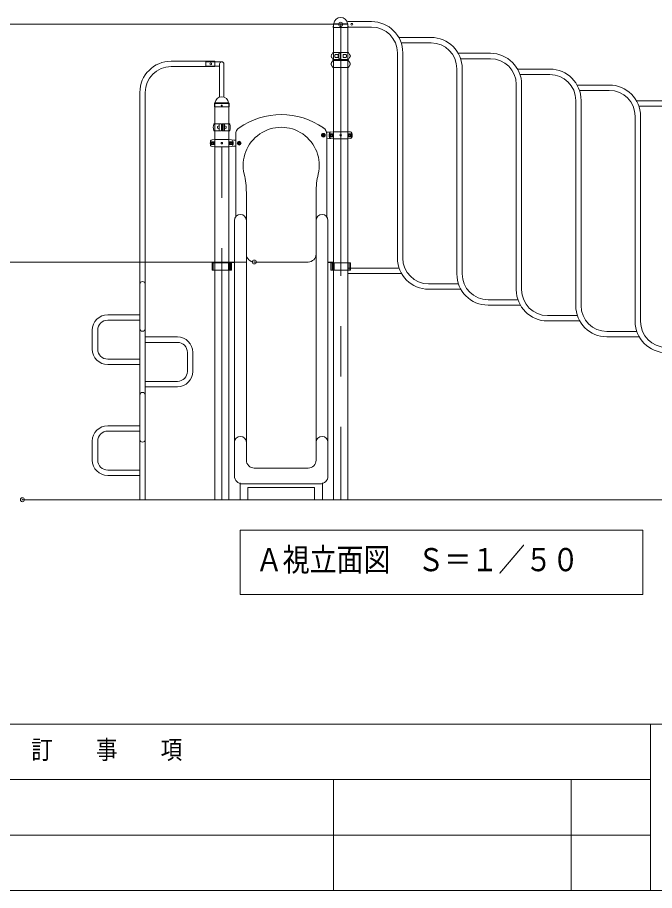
# Model space of a CAD drawing. Units: millimetres on the paper, scale 1:50. Extents: x 0 to 420, y -297 to 594.
# Drawn here: x 79.1 to 159.5, y 15 to 125.2 of the extents above; entities that cross this region are included whole.
import ezdxf
from ezdxf.enums import TextEntityAlignment as Align

# ---------------------------------------------------------------- set-up
doc = ezdxf.new("R2010")
doc.units = ezdxf.units.MM
doc.header["$PDMODE"] = 32
doc.header["$PDSIZE"] = 0.5
for name, pattern in [('USER1', [50.8, 31.75, -6.35, 6.35, -6.35]), ('USER2', [19.05, 12.7, -6.35]), ('USER3', [63.5, 31.75, -6.35, 6.35, -6.35, 6.35, -6.35])]:
    doc.linetypes.add(name, pattern=pattern)
doc.layers.add('0_2', color=7, linetype='Continuous', lineweight=9)
doc.layers.add('LY_4', color=7, linetype='Continuous', lineweight=18)
doc.styles.add('ＭＳ ゴシック', font='')
doc.styles.get('ＭＳ ゴシック').set_extended_font_data('MS Gothic')

msp = doc.modelspace()

# ---------------------------------------------------------------- linework, layer by layer
at = {"layer": '0_2'}
for p, q in [((120.784, 124.662), (123.793, 124.662)), ((118.964, 123.912), (118.972, 124.309)), ((118.974, 123.902), (118.964, 123.912)), ((118.974, 123.902), (120.812, 123.902)), ((118.997, 124.367), (119.019, 124.389)), ((119.002, 64.322), (119.002, 124.322)), ((120.789, 124.367), (120.767, 124.389)), ((120.784, 64.322), (120.784, 124.322)), ((120.784, 123.982), (123.793, 123.982)), ((120.822, 123.912), (120.812, 123.902)), ((120.822, 123.912), (120.814, 124.309)), ((127.222, 122.662), (131.293, 122.662)), ((127.526, 121.982), (131.293, 121.982)), ((118.973, 120.772), (119.823, 120.772)), ((119.569, 120.511), (119.228, 120.528)), ((119.569, 120.134), (119.228, 120.116)), ((119.569, 120.134), (119.569, 120.511)), ((119.678, 120.019), (119.678, 120.626)), ((119.842, 120.672), (119.716, 120.666)), ((119.863, 120.732), (119.863, 119.912)), ((119.923, 120.732), (119.923, 119.912)), ((120.815, 120.772), (119.963, 120.772)), ((120.216, 120.506), (120.558, 120.523)), ((120.216, 120.506), (120.216, 120.139)), ((120.216, 120.139), (120.558, 120.121)), ((121.027, 120.522), (121.033, 120.522)), ((121.027, 120.122), (121.033, 120.122)), ((127.053, 120.722), (127.053, 94.822)), ((127.733, 120.722), (127.733, 94.822)), ((134.722, 120.662), (138.793, 120.662)), ((104.002, 119.662), (98.493, 119.662)), ((104.002, 119.662), (104.002, 118.982)), ((104.893, 119.594), (104.493, 119.594)), ((104.621, 119.05), (104.493, 119.05)), ((104.621, 119.322), (104.621, 115.142)), ((105.165, 119.322), (105.165, 115.142)), ((118.971, 119.872), (119.823, 119.872)), ((119.842, 119.972), (119.716, 119.979)), ((120.813, 119.872), (119.963, 119.872)), ((135.026, 119.982), (138.793, 119.982)), ((104.002, 118.982), (98.493, 118.982)), ((134.553, 118.722), (134.553, 92.822)), ((135.233, 118.722), (135.233, 92.822)), ((142.222, 118.662), (146.293, 118.662)), ((142.526, 117.982), (146.293, 117.982)), ((94.553, 115.722), (94.553, 64.322)), ((95.233, 115.722), (95.233, 64.322)), ((142.053, 116.722), (142.053, 90.822)), ((142.733, 116.722), (142.733, 90.822)), ((149.722, 116.662), (153.793, 116.662)), ((150.026, 115.982), (153.793, 115.982)), ((149.553, 114.722), (149.553, 88.822)), ((150.233, 114.722), (150.233, 88.822)), ((164.002, 114.662), (157.222, 114.662)), ((103.964, 113.912), (103.972, 114.309)), ((103.974, 113.902), (103.964, 113.912)), ((103.974, 113.902), (105.812, 113.902)), ((103.997, 114.367), (104.019, 114.389)), ((104.002, 64.322), (104.002, 114.322)), ((105.789, 114.367), (105.767, 114.389)), ((105.784, 64.322), (105.784, 114.322)), ((105.822, 113.912), (105.812, 113.902)), ((105.822, 113.912), (105.814, 114.309)), ((164.002, 113.982), (157.526, 113.982)), ((157.053, 112.722), (157.053, 86.822)), ((157.733, 112.722), (157.733, 86.822)), ((103.971, 111.772), (104.823, 111.772)), ((104.568, 111.508), (104.528, 111.509)), ((104.568, 111.322), (104.568, 111.752)), ((104.568, 111.322), (104.568, 110.892)), ((104.863, 111.732), (104.863, 110.912)), ((104.923, 111.732), (104.923, 110.912)), ((105.815, 111.772), (104.963, 111.772)), ((105.218, 111.322), (105.218, 111.752)), ((105.218, 111.508), (105.258, 111.509)), ((105.218, 111.322), (105.218, 110.892)), ((103.973, 110.872), (104.823, 110.872)), ((104.568, 111.137), (104.528, 111.135)), ((105.815, 110.872), (104.963, 110.872)), ((105.218, 111.137), (105.258, 111.135)), ((106.643, 100.022), (106.643, 110.439)), ((117.623, 110.368), (117.703, 110.415)), ((117.623, 110.368), (117.623, 110.276)), ((117.623, 110.276), (117.703, 110.23)), ((117.703, 110.415), (117.783, 110.368)), ((117.703, 110.23), (117.783, 110.276)), ((117.783, 110.368), (117.783, 110.276)), ((118.343, 110.717), (118.143, 110.702)), ((118.143, 100.022), (118.143, 110.439)), ((118.973, 110.772), (118.343, 110.717)), ((120.813, 110.772), (118.972, 110.772)), ((120.813, 110.772), (121.129, 110.745)), ((103.973, 109.772), (103.657, 109.745)), ((103.973, 109.772), (105.813, 109.772)), ((105.813, 109.772), (106.443, 109.717)), ((106.443, 109.717), (106.643, 109.702)), ((107.003, 109.368), (107.083, 109.415)), ((107.003, 109.368), (107.003, 109.276)), ((107.003, 109.276), (107.083, 109.23)), ((107.083, 109.415), (107.163, 109.368)), ((107.083, 109.23), (107.163, 109.276)), ((107.163, 109.368), (107.163, 109.276)), ((118.343, 109.927), (118.143, 109.942)), ((118.973, 109.872), (118.343, 109.927)), ((120.813, 109.872), (118.972, 109.872)), ((120.813, 109.872), (121.129, 109.9)), ((103.973, 108.872), (103.657, 108.9)), ((103.973, 108.872), (105.813, 108.872)), ((105.813, 108.872), (106.443, 108.927)), ((106.443, 108.927), (106.643, 108.942)), ((107.993, 69.322), (107.993, 103.105)), ((116.793, 69.322), (116.793, 103.105)), ((106.493, 99.572), (106.493, 67.322)), ((118.293, 99.572), (118.293, 67.322)), ((103.657, 94.202), (103.657, 93.302)), ((106.129, 94.202), (103.657, 94.202)), ((103.823, 94.202), (103.823, 93.302)), ((105.727, 94.202), (105.727, 93.302)), ((105.784, 94.322), (106.493, 94.322)), ((105.784, 94.276), (106.493, 94.276)), ((105.915, 94.202), (105.915, 93.302)), ((105.974, 94.202), (105.974, 93.302)), ((106.129, 94.202), (106.129, 93.302)), ((108.993, 94.322), (112.393, 94.322)), ((115.793, 94.322), (112.393, 94.322)), ((119.002, 94.322), (118.293, 94.322)), ((119.002, 94.276), (118.293, 94.276)), ((118.657, 94.202), (118.657, 93.302)), ((118.657, 94.202), (121.129, 94.202)), ((118.812, 94.202), (118.812, 93.302)), ((118.871, 94.202), (118.871, 93.302)), ((119.058, 94.202), (119.058, 93.302)), ((120.963, 94.202), (120.963, 93.302)), ((121.129, 94.202), (121.129, 93.302)), ((106.129, 93.302), (103.657, 93.302)), ((118.657, 93.302), (121.129, 93.302)), ((127.26, 93.562), (120.784, 93.562)), ((127.564, 92.882), (120.784, 92.882)), ((134.76, 91.562), (130.993, 91.562)), ((135.064, 90.882), (130.993, 90.882)), ((142.26, 89.562), (138.493, 89.562)), ((142.564, 88.882), (138.493, 88.882)), ((90.493, 87.662), (94.553, 87.662)), ((149.76, 87.562), (145.993, 87.562)), ((90.493, 86.982), (94.553, 86.982)), ((150.064, 86.882), (145.993, 86.882)), ((88.553, 83.322), (88.553, 85.722)), ((89.233, 83.322), (89.233, 85.722)), ((99.293, 84.862), (95.233, 84.862)), ((157.26, 85.562), (153.493, 85.562)), ((157.564, 84.882), (153.493, 84.882)), ((99.293, 84.182), (95.233, 84.182)), ((100.553, 80.522), (100.553, 82.922)), ((101.233, 80.522), (101.233, 82.922)), ((94.553, 82.062), (90.493, 82.062)), ((94.553, 81.382), (90.493, 81.382)), ((95.233, 79.262), (99.293, 79.262)), ((95.233, 78.582), (99.293, 78.582)), ((90.493, 73.662), (94.553, 73.662)), ((90.493, 72.982), (94.553, 72.982)), ((88.553, 69.322), (88.553, 71.722)), ((89.233, 69.322), (89.233, 71.722)), ((108.993, 68.322), (112.393, 68.322)), ((115.793, 68.322), (112.393, 68.322)), ((94.553, 68.062), (90.493, 68.062)), ((94.553, 67.382), (90.493, 67.382)), ((107.193, 66.456), (107.193, 64.284)), ((107.493, 66.322), (112.393, 66.322)), ((117.293, 66.322), (112.393, 66.322)), ((117.593, 66.456), (117.593, 64.284)), ((108.193, 65.884), (108.193, 64.284)), ((108.193, 65.884), (116.593, 65.884)), ((116.593, 65.884), (116.593, 64.284)), ((79.733, 64.322), (198.309, 64.322))]:
    msp.add_line(p, q, dxfattribs=at)
at = {"layer": '0_2', "lineweight": 18}
for p, q in [((118.893, 124.322), (57.565, 124.322)), ((119, 124.332), (120.786, 124.332)), ((119.036, 124.402), (120.747, 124.402)), ((104, 114.332), (105.786, 114.332)), ((104.036, 114.402), (105.747, 114.402)), ((105.053, 111.732), (105.053, 110.912)), ((118.928, 110.507), (118.558, 110.507)), ((118.558, 110.137), (118.558, 110.507)), ((120.858, 110.507), (121.228, 110.507)), ((121.228, 110.137), (121.228, 110.507)), ((103.928, 109.507), (103.558, 109.507)), ((103.558, 109.137), (103.558, 109.507)), ((103.928, 109.137), (103.558, 109.137)), ((105.858, 109.507), (106.228, 109.507)), ((105.858, 109.137), (106.228, 109.137)), ((106.228, 109.137), (106.228, 109.507)), ((118.928, 110.137), (118.558, 110.137)), ((120.858, 110.137), (121.228, 110.137)), ((107.993, 94.322), (68.685, 94.322)), ((158.016, 60.485), (107.216, 60.485)), ((107.216, 60.485), (107.216, 52.352)), ((158.016, 52.352), (158.016, 60.485)), ((107.216, 52.352), (158.016, 52.352))]:
    msp.add_line(p, q, dxfattribs=at)
at = {"layer": '0_2', "linetype": 'USER1', "lineweight": 18}
for p, q in [((119.893, 124.322), (119.893, 64.322)), ((104.893, 64.322), (104.893, 113.902))]:
    msp.add_line(p, q, dxfattribs=at)
at = {"layer": '0_2', "linetype": 'USER2', "lineweight": 18}
for p, q in [((102.893, 119.594), (102.893, 119.05)), ((104.493, 119.594), (102.893, 119.594)), ((104.493, 119.05), (102.893, 119.05))]:
    msp.add_line(p, q, dxfattribs=at)
at = {"layer": '0_2', "linetype": 'USER3', "lineweight": 18}
for p, q in [((120.815, 119.772), (118.973, 119.772)), ((120.813, 118.872), (118.971, 118.872))]:
    msp.add_line(p, q, dxfattribs=at)
at = {"layer": '0_2'}
for centre, radius in [((119.893, 124.062), 0.06), ((121.293, 124.322), 0.12), ((103.493, 119.322), 0.12), ((104.893, 114.062), 0.06), ((117.703, 110.322), 0.21), ((107.083, 109.322), 0.21)]:
    msp.add_circle(centre, radius, dxfattribs=at)
at = {"layer": '0_2', "lineweight": 18}
for centre, radius in [((117.703, 110.322), 0.24), ((117.703, 110.322), 0.11), ((118.743, 110.322), 0.185), ((118.743, 110.322), 0.1), ((119.893, 110.322), 0.1), ((121.043, 110.322), 0.185), ((121.043, 110.322), 0.1), ((103.743, 109.322), 0.185), ((103.743, 109.322), 0.1), ((104.893, 109.322), 0.1), ((106.043, 109.322), 0.185), ((106.043, 109.322), 0.1), ((107.083, 109.322), 0.24), ((107.083, 109.322), 0.11)]:
    msp.add_circle(centre, radius, dxfattribs=at)
at = {"layer": '0_2', "linetype": 'USER2', "lineweight": 18}
for centre in [(117.703, 110.322), (107.083, 109.322)]:
    msp.add_circle(centre, 0.125, dxfattribs=at)
at = {"layer": '0_2'}
for centre, radius, start, end in [((119.893, 124.322), 0.864, 90, 173.3676), ((119.893, 124.322), 0.864, 6.6324, 90), ((123.793, 120.722), 3.94, 0, 90), ((119.056, 124.307), 0.084, 135, 178.99605), ((118.979, 124.428), 0.056, 315, 353.3676), ((120.807, 124.428), 0.056, 186.6324, 225), ((120.73, 124.307), 0.084, 1.00395, 45), ((123.793, 120.722), 3.26, 0, 90), ((131.293, 118.722), 3.94, 0, 90), ((131.293, 118.722), 3.26, 0, 90), ((118.993, 120.322), 0.3, 154.44159, 205.55841), ((119.985, 119.848), 1.4, 140.22094, 154.44159), ((119.985, 120.797), 1.4, 205.55841, 219.77906), ((118.971, 120.692), 0.08, 90, 140.22094), ((119.446, 120.322), 0.3, 154.44159, 205.55841), ((120.439, 119.848), 1.4, 151.38495, 154.44159), ((120.439, 120.797), 1.4, 205.55841, 208.61505), ((119.227, 120.509), 0.02, 87, 151.38495), ((119.227, 120.136), 0.02, 208.61505, 273), ((119.718, 120.626), 0.04, 93, 178.91585), ((119.823, 120.732), 0.04, 0, 90), ((119.843, 120.652), 0.02, 0, 93), ((119.963, 120.732), 0.04, 90, 180), ((120.559, 120.504), 0.02, 28.61505, 93), ((120.559, 120.141), 0.02, 267, 331.38495), ((119.347, 119.843), 1.4, 25.30055, 28.61505), ((119.347, 120.802), 1.4, 331.38495, 334.69945), ((120.362, 120.322), 0.278, 334.69945, 25.30055), ((120.815, 120.692), 0.08, 39.77906, 90), ((119.801, 119.848), 1.4, 25.55841, 39.77906), ((119.801, 120.797), 1.4, 320.22094, 334.44159), ((121.033, 120.502), 0.02, 36.8699, 90), ((121.033, 120.142), 0.02, 270, 323.1301), ((120.793, 120.322), 0.32, 323.1301, 36.8699), ((120.793, 120.322), 0.3, 334.44159, 25.55841), ((138.793, 116.722), 3.94, 0, 90), ((98.493, 115.722), 3.94, 90, 180), ((104.893, 119.322), 0.272, 0, 180), ((118.971, 119.952), 0.08, 219.77906, 270), ((119.718, 120.019), 0.04, 181.08415, 267), ((119.823, 119.912), 0.04, 270, 0), ((119.843, 119.992), 0.02, 267, 0), ((119.963, 119.912), 0.04, 180, 270), ((120.815, 119.952), 0.08, 270, 320.22094), ((138.793, 116.722), 3.26, 0, 90), ((98.493, 115.722), 3.26, 90, 180), ((146.293, 114.722), 3.94, 0, 90), ((146.293, 114.722), 3.26, 0, 90), ((153.793, 112.722), 3.94, 0, 90), ((153.793, 112.722), 3.26, 0, 90), ((104.893, 114.322), 0.864, 90, 173.3676), ((104.893, 114.322), 0.864, 6.6324, 90), ((104.056, 114.307), 0.084, 135, 178.99605), ((103.979, 114.428), 0.056, 315, 353.3676), ((105.807, 114.428), 0.056, 186.6324, 225), ((105.73, 114.307), 0.084, 1.00395, 45), ((112.393, 103.576), 9.346, 55.31079, 124.68922), ((104.945, 111.322), 1.122, 159.19706, 200.80294), ((103.971, 111.692), 0.08, 90, 159.19706), ((104.521, 111.322), 0.187, 88, 272), ((104.588, 111.752), 0.02, 90, 180), ((104.823, 111.732), 0.04, 0, 90), ((104.963, 111.732), 0.04, 90, 180), ((105.198, 111.752), 0.02, 0, 90), ((105.264, 111.322), 0.187, 268, 92), ((105.815, 111.692), 0.08, 20.80294, 90), ((104.841, 111.322), 1.122, 339.19706, 20.80294), ((112.393, 106.522), 4.8, 346.64882, 193.35118), ((103.971, 110.952), 0.08, 200.80294, 270), ((104.588, 110.892), 0.02, 180, 270), ((104.823, 110.912), 0.04, 270, 0), ((104.963, 110.912), 0.04, 180, 270), ((105.198, 110.892), 0.02, 270, 0), ((105.815, 110.952), 0.08, 270, 339.19706), ((107.643, 110.439), 1, 123.36701, 180), ((117.143, 110.439), 1, 0, 56.63299), ((119.443, 110.322), 1, 163.80375, 196.19625), ((118.675, 110.545), 0.2, 95, 163.80375), ((121.111, 110.545), 0.2, 16.19625, 85), ((120.343, 110.322), 1, 343.80375, 16.19625), ((104.443, 109.322), 1, 163.80375, 196.19625), ((103.675, 109.545), 0.2, 95, 163.80375), ((106.111, 109.545), 0.2, 16.19625, 85), ((105.343, 109.322), 1, 343.80375, 16.19625), ((118.675, 110.099), 0.2, 196.19625, 265), ((121.111, 110.099), 0.2, 275, 343.80375), ((103.675, 109.099), 0.2, 196.19625, 265), ((106.111, 109.099), 0.2, 275, 343.80375), ((97.993, 103.105), 10, 0, 13.35118), ((126.793, 103.105), 10, 166.64882, 180), ((107.243, 99.572), 0.75, 0, 180), ((117.543, 99.572), 0.75, 0, 180), ((108.993, 95.322), 1, 180, 270), ((115.793, 95.322), 1, 270, 0), ((130.993, 94.822), 3.94, 180, 270), ((130.993, 94.822), 3.26, 180, 270), ((138.493, 92.822), 3.94, 180, 270), ((138.493, 92.822), 3.26, 180, 270), ((94.893, 91.522), 0.34, 0, 180), ((145.993, 90.822), 3.94, 180, 270), ((145.993, 90.822), 3.26, 180, 270), ((153.493, 88.822), 3.94, 180, 270), ((153.493, 88.822), 3.26, 180, 270), ((90.493, 85.722), 1.94, 90, 180), ((90.493, 85.722), 1.26, 90, 180), ((160.993, 86.822), 3.94, 180, 270), ((160.993, 86.822), 3.26, 180, 270), ((94.893, 85.922), 0.34, 180, 0), ((99.293, 82.922), 1.94, 0, 90), ((99.293, 82.922), 1.26, 0, 90), ((90.493, 83.322), 1.94, 180, 270), ((90.493, 83.322), 1.26, 180, 270), ((99.293, 80.522), 1.26, 270, 0), ((99.293, 80.522), 1.94, 270, 0), ((94.893, 77.522), 0.34, 0, 180), ((90.493, 71.722), 1.94, 90, 180), ((90.493, 71.722), 1.26, 90, 180), ((94.893, 71.922), 0.34, 180, 0), ((107.243, 71.572), 0.75, 0, 180), ((117.543, 71.572), 0.75, 0, 180), ((90.493, 69.322), 1.94, 180, 270), ((90.493, 69.322), 1.26, 180, 270), ((108.993, 69.322), 1, 180, 270), ((115.793, 69.322), 1, 270, 0), ((107.493, 67.322), 1, 180, 270), ((117.293, 67.322), 1, 270, 0)]:
    msp.add_arc(centre, radius, start, end, dxfattribs=at)
at = {"layer": '0_2', "linetype": 'USER3', "lineweight": 18}
for centre, radius, start, end in [((118.993, 119.322), 0.3, 154.44159, 205.55841), ((119.985, 118.848), 1.4, 140.22094, 154.44159), ((119.985, 119.797), 1.4, 205.55841, 219.77906), ((118.971, 119.692), 0.08, 90, 140.22094), ((120.815, 119.692), 0.08, 39.77906, 90), ((119.801, 118.848), 1.4, 25.55841, 39.77906), ((119.801, 119.797), 1.4, 320.22094, 334.44159), ((120.793, 119.322), 0.3, 334.44159, 25.55841), ((118.971, 118.952), 0.08, 219.77906, 270), ((120.815, 118.952), 0.08, 270, 320.22094)]:
    msp.add_arc(centre, radius, start, end, dxfattribs=at)
at = {"layer": '0_2', "lineweight": 18}
for centre, radius, start, end in [((105.013, 111.732), 0.04, 0, 90), ((105.013, 110.912), 0.04, 270, 0), ((116.368, 110.322), 2.567, 355.87048, 4.12952), ((123.418, 110.322), 2.567, 175.87048, 184.12952), ((101.368, 109.322), 2.567, 355.87048, 4.12952), ((108.418, 109.322), 2.567, 175.87048, 184.12952)]:
    msp.add_arc(centre, radius, start, end, dxfattribs=at)
at = {"layer": '0_2'}
for p in [(119.893, 124.322), (108.993, 94.322), (79.733, 64.322), (79.733, 64.322)]:
    msp.add_point(p, dxfattribs=at)
at = {"layer": 'LY_4', "lineweight": 9}
for p, q in [((17.5, 36), (402.5, 36)), ((159, 36), (159, 15)), ((17.5, 15), (402.5, 15))]:
    msp.add_line(p, q, dxfattribs=at)
at = {"layer": 'LY_4'}
for p, q in [((17.5, 29), (159, 29)), ((119, 29), (119, 15)), ((149, 29), (149, 15)), ((17.5, 22), (159, 22))]:
    msp.add_line(p, q, dxfattribs=at)

# ---------------------------------------------------------------- texts
at = {"layer": '0_2', "style": 'ＭＳ ゴシック', "width": 0.85}
msp.add_text('Ａ視立面図\u3000Ｓ＝１／５０', height=2.933, dxfattribs=at).set_placement((109.172, 54.418), align=Align.BOTTOM_LEFT)
at = {"layer": 'LY_4', "style": 'ＭＳ ゴシック', "width": 0.85}
msp.add_text('改\u3000\u3000訂\u3000\u3000事\u3000\u3000項', height=2.346, dxfattribs=at).set_placement((72.694, 30.9), align=Align.BOTTOM_LEFT)

doc.saveas('drawing.dxf')
